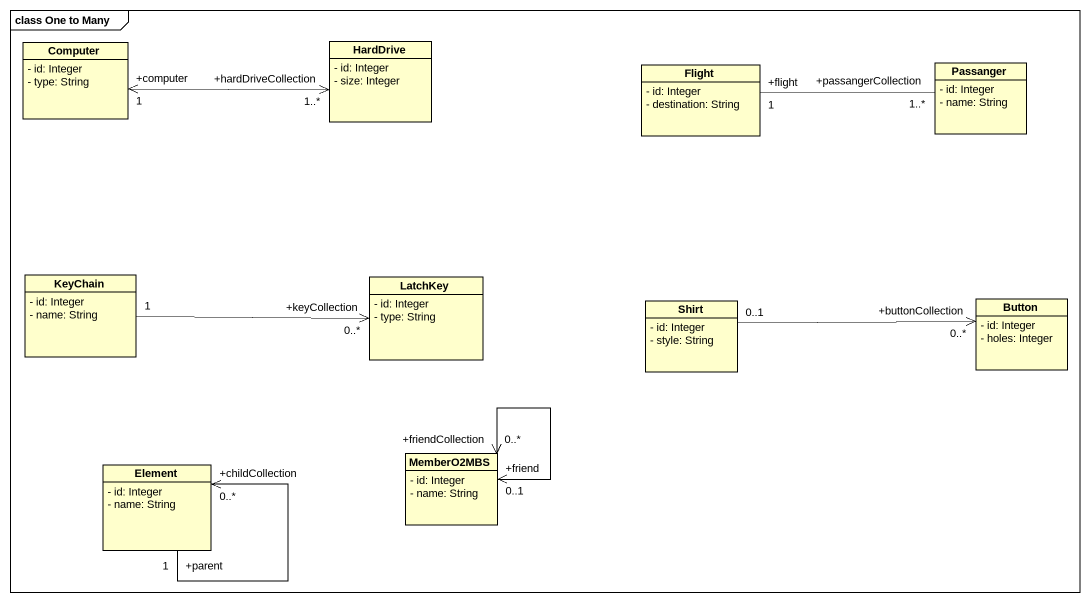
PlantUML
@startuml
mainframe class One to Many
hide circle
hide empty members
skinparam classAttributeIconSize 0
class Computer {
  - id: Integer
  - type: String
}
class HardDrive {
  - id: Integer
  - size: Integer
}
class Flight {
  - id: Integer
  - destination: String
}
class Passanger {
  - id: Integer
  - name: String
}
class KeyChain {
  - id: Integer
  - name: String
}
class LatchKey {
  - id: Integer
  - type: String
}
class Shirt {
  - id: Integer
  - style: String
}
class Button {
  - id: Integer
  - holes: Integer
}
class MemberO2MBS {
  - id: Integer
  - name: String
}
class Element {
  - id: Integer
  - name: String
}
Computer "+computer\n1" <-right-> "+hardDriveCollection\n1..*" HardDrive
Flight "+flight\n1" -right- "+passangerCollection\n1..*" Passanger
KeyChain "1" -right-> "+keyCollection\n0..*" LatchKey
Shirt "0..1" -right-> "+buttonCollection\n0..*" Button
MemberO2MBS "+friend\n0..1" <--> "+friendCollection\n0..*" MemberO2MBS
Element "+parent\n1" --> "+childCollection\n0..*" Element
@enduml
